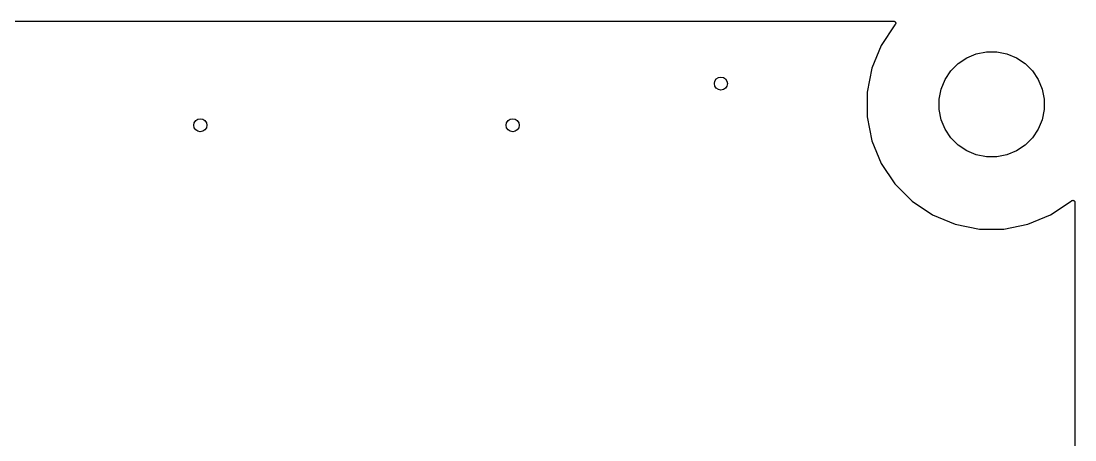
# Model space of a CAD drawing. Extents: x 1 to 139, y -76 to -1.
# Drawn here: x 106.93 to 139.06, y -13.4 to -0.64 of the extents above; entities that cross this region are included whole.
import ezdxf

# ---------------------------------------------------------------- set-up
doc = ezdxf.new("R2010")
doc.units = 0
doc.header["$MEASUREMENT"] = 0
doc.layers.add('BLACK', color=7, linetype='CONTINUOUS')

msp = doc.modelspace()

# ---------------------------------------------------------------- linework, layer by layer
at = {"layer": 'BLACK', "linetype": 'CONTINUOUS'}
for p, q in [((6.16231, -0.635), (133.538, -0.635)), ((133.538, -0.635), (133.538, -0.635)), ((133.538, -0.635), (133.538, -0.635)), ((133.538, -0.635), (133.538, -0.63501)), ((133.538, -0.63501), (133.539, -0.63501)), ((133.539, -0.63501), (133.545, -0.63567)), ((133.545, -0.63567), (133.551, -0.63634)), ((133.551, -0.63634), (133.551, -0.63638)), ((133.551, -0.63638), (133.551, -0.63639)), ((133.551, -0.63639), (133.557, -0.6382)), ((133.557, -0.6382), (133.562, -0.64005)), ((133.562, -0.64005), (133.563, -0.6401)), ((133.563, -0.6401), (133.563, -0.64014)), ((133.563, -0.64014), (133.568, -0.64306)), ((133.573, -0.75264), (133.157, -1.37503)), ((133.568, -0.64306), (133.573, -0.64598)), ((133.573, -0.64598), (133.573, -0.64605)), ((133.573, -0.64605), (133.574, -0.64611)), ((133.583, -0.7434), (133.573, -0.75264)), ((133.574, -0.64611), (133.578, -0.65005)), ((133.578, -0.65005), (133.583, -0.65391)), ((133.583, -0.65391), (133.583, -0.654)), ((133.583, -0.654), (133.583, -0.65407)), ((133.583, -0.65407), (133.587, -0.65885)), ((133.586, -0.73871), (133.583, -0.7434)), ((133.59, -0.73401), (133.586, -0.73871)), ((133.587, -0.65885), (133.591, -0.66354)), ((133.593, -0.72834), (133.59, -0.73382)), ((133.59, -0.73382), (133.59, -0.73391)), ((133.59, -0.73391), (133.59, -0.73401)), ((133.591, -0.66354), (133.591, -0.66364)), ((133.591, -0.66364), (133.591, -0.66373)), ((133.591, -0.66373), (133.594, -0.66921)), ((133.596, -0.72311), (133.593, -0.72834)), ((133.594, -0.66921), (133.596, -0.67451)), ((133.596, -0.67451), (133.597, -0.67461)), ((133.598, -0.71702), (133.596, -0.7229)), ((133.596, -0.7229), (133.596, -0.723)), ((133.596, -0.723), (133.596, -0.72311)), ((133.597, -0.67461), (133.597, -0.67471)), ((133.597, -0.67471), (133.598, -0.68055)), ((133.598, -0.68055), (133.6, -0.68638)), ((133.6, -0.71127), (133.598, -0.71702)), ((133.6, -0.68638), (133.6, -0.6865)), ((133.6, -0.6865), (133.6, -0.6866)), ((133.6, -0.6866), (133.601, -0.69243)), ((133.601, -0.70489), (133.6, -0.71105)), ((133.6, -0.71105), (133.6, -0.71116)), ((133.6, -0.71116), (133.6, -0.71127)), ((133.601, -0.69243), (133.601, -0.69872)), ((133.601, -0.69872), (133.601, -0.69884)), ((133.601, -0.69884), (133.601, -0.69894)), ((133.601, -0.69894), (133.601, -0.70489)), ((133.157, -1.37503), (132.871, -2.06658)), ((136.058, -1.63649), (136.367, -1.575)), ((136.367, -1.575), (136.683, -1.575)), ((136.683, -1.575), (136.992, -1.63649)), ((135.505, -1.9322), (135.767, -1.7571)), ((135.767, -1.7571), (136.058, -1.63649)), ((136.992, -1.63649), (137.283, -1.7571)), ((137.283, -1.7571), (137.545, -1.9322)), ((132.871, -2.06658), (132.725, -2.80073)), ((135.107, -2.41712), (135.282, -2.15506)), ((135.282, -2.15506), (135.505, -1.9322)), ((137.545, -1.9322), (137.768, -2.15506)), ((137.768, -2.15506), (137.943, -2.41712)), ((134.986, -2.7083), (135.107, -2.41712)), ((137.943, -2.41712), (138.064, -2.7083)), ((132.725, -2.80073), (132.725, -3.54927)), ((134.925, -3.01741), (134.986, -2.7083)), ((138.064, -2.7083), (138.125, -3.01741)), ((134.925, -3.33259), (134.925, -3.01741)), ((138.125, -3.01741), (138.125, -3.33259)), ((134.986, -3.6417), (134.925, -3.33259)), ((138.125, -3.33259), (138.064, -3.6417)), ((132.725, -3.54927), (132.871, -4.28342)), ((135.107, -3.93288), (134.986, -3.6417)), ((138.064, -3.6417), (137.943, -3.93288)), ((135.282, -4.19494), (135.107, -3.93288)), ((137.943, -3.93288), (137.768, -4.19494)), ((132.871, -4.28342), (133.157, -4.97497)), ((135.505, -4.4178), (135.282, -4.19494)), ((135.767, -4.5929), (135.505, -4.4178)), ((137.545, -4.4178), (137.283, -4.5929)), ((137.768, -4.19494), (137.545, -4.4178)), ((136.058, -4.71351), (135.767, -4.5929)), ((136.367, -4.775), (136.058, -4.71351)), ((136.683, -4.775), (136.367, -4.775)), ((136.992, -4.71351), (136.683, -4.775)), ((137.283, -4.5929), (136.992, -4.71351)), ((133.157, -4.97497), (133.573, -5.59736)), ((133.573, -5.59736), (134.103, -6.12665)), ((138.972, -6.10629), (138.978, -6.10344)), ((138.978, -6.10336), (138.984, -6.10166)), ((138.978, -6.10341), (138.978, -6.10336)), ((138.978, -6.10344), (138.978, -6.10341)), ((138.984, -6.10166), (138.99, -6.09994)), ((138.99, -6.0999), (138.996, -6.09936)), ((138.99, -6.09993), (138.99, -6.0999)), ((138.99, -6.09994), (138.99, -6.09993)), ((138.996, -6.09936), (139.002, -6.09882)), ((139.002, -6.09882), (139.002, -6.09883)), ((139.002, -6.09883), (139.002, -6.09882)), ((139.002, -6.09882), (139.008, -6.09949)), ((139.008, -6.09949), (139.014, -6.10011)), ((139.014, -6.10011), (139.014, -6.10014)), ((139.014, -6.10014), (139.014, -6.10016)), ((139.014, -6.10016), (139.02, -6.10199)), ((139.02, -6.10199), (139.026, -6.10378)), ((139.026, -6.10378), (139.026, -6.10383)), ((139.026, -6.10383), (139.026, -6.10386)), ((139.026, -6.10386), (139.032, -6.10678)), ((134.103, -6.12665), (134.725, -6.54252)), ((138.325, -6.54252), (138.947, -6.12665)), ((138.947, -6.12665), (138.957, -6.11741)), ((138.957, -6.11679), (138.962, -6.11303)), ((138.957, -6.11694), (138.957, -6.11679)), ((138.957, -6.11695), (138.957, -6.11694)), ((138.957, -6.11696), (138.957, -6.11695)), ((138.957, -6.11741), (138.957, -6.11696)), ((138.962, -6.11303), (138.967, -6.10918)), ((138.967, -6.10906), (138.972, -6.10629)), ((138.967, -6.10913), (138.967, -6.10906)), ((138.967, -6.10918), (138.967, -6.10913)), ((139.032, -6.10678), (139.037, -6.10967)), ((139.037, -6.10967), (139.037, -6.10974)), ((139.037, -6.10974), (139.037, -6.1098)), ((139.037, -6.1098), (139.042, -6.11365)), ((139.042, -6.11365), (139.047, -6.11757)), ((139.047, -6.11757), (139.047, -6.11766)), ((139.047, -6.11766), (139.047, -6.11773)), ((139.047, -6.11773), (139.051, -6.12254)), ((139.051, -6.12254), (139.054, -6.12717)), ((139.054, -6.12717), (139.054, -6.12727)), ((139.054, -6.12727), (139.055, -6.12736)), ((139.055, -6.12736), (139.057, -6.13275)), ((139.057, -6.13275), (139.06, -6.13812)), ((139.06, -6.13812), (139.06, -6.13823)), ((139.06, -6.13823), (139.06, -6.13832)), ((139.06, -6.13832), (139.062, -6.14403)), ((139.062, -6.14403), (139.064, -6.14998)), ((139.064, -6.14998), (139.064, -6.15009)), ((139.064, -6.15009), (139.064, -6.1502)), ((139.064, -6.1502), (139.064, -6.15635)), ((139.064, -6.15635), (139.065, -6.16231)), ((139.065, -6.16231), (139.065, -53.2765)), ((134.725, -6.54252), (135.417, -6.82897)), ((137.633, -6.82897), (138.325, -6.54252)), ((135.417, -6.82897), (136.151, -6.975)), ((136.151, -6.975), (136.899, -6.975)), ((136.899, -6.975), (137.633, -6.82897))]:
    msp.add_line(p, q, dxfattribs=at)
at = {"layer": 'BLACK'}
for centre in [(128.27, -2.54), (112.395, -3.81), (121.92, -3.81)]:
    msp.add_circle(centre, 0.2, dxfattribs=at)

doc.saveas('drawing.dxf')
